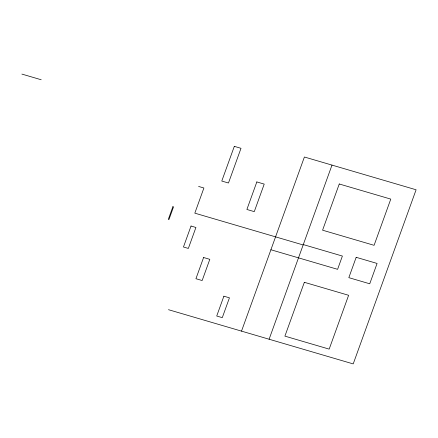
<?xml version="1.0" encoding="UTF-8"?>
<svg xmlns="http://www.w3.org/2000/svg" width="438" height="438" viewBox="0 0 438 438"><rect width="100%" height="100%" fill="white"/><g stroke="black" fill="none" stroke-linecap="round" stroke-linejoin="round"><path stroke-width="0.66" d="M241.519 331.128L304.405 157.001L416.1 189.78L353.214 363.912L168.466 309.688M269.113 339.226L331.999 165.099M21.9 74.088L41.194 79.754M198.578 186.435L203.9 188.001L194.817 213.158L303.156 244.957M303.293 244.579L342.39 256.055L337.599 269.326L270.908 249.753M172.879 206.725L168.312 219.367L168.948 219.553L173.514 206.911L172.879 206.725M191.034 226.035L183.462 246.999L188.351 248.434L195.923 227.47L191.034 226.035M234.314 146.347L221.781 181.047L228.472 183.013L241.004 148.307L234.314 146.347M203.593 257.511L195.934 278.716L202.153 280.539L209.813 259.334L203.593 257.511M256.832 181.934L246.89 209.468L254.275 211.636L264.218 184.102L256.832 181.934M223.884 296.192L216.722 316.017L222.285 317.654L229.446 297.824L223.884 296.192M339.264 183.987L322.576 230.196L374.096 245.318L390.784 199.104L339.264 183.987M304.344 282.296L284.903 336.132L329.179 349.124L348.621 295.289L304.344 282.296M356.176 257.309L348.829 277.654L369.738 283.791L377.085 263.446L356.176 257.309"/></g></svg>
